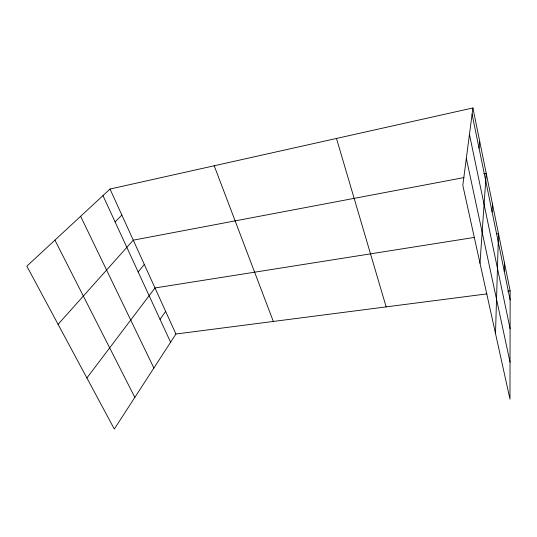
<?xml version="1.0" encoding="UTF-8"?>
<svg xmlns="http://www.w3.org/2000/svg" width="537" height="537" viewBox="0 0 537 537"><rect width="100%" height="100%" fill="white"/><g stroke="black" fill="none" stroke-linecap="round" stroke-linejoin="round"><path stroke-width="0.81" d="M472.916 107.957L510.15 290.886L509.975 399.119L462.807 185.292L472.916 107.957L110.031 189.044L26.85 266.164L114.314 429.043L175.928 334.014L486.945 293.88M504.31 271.514L504.438 262.815M495.503 333.531L498.49 233.602L496.839 233.863M492.107 211.954L492.483 204.087M479.997 263.224L486.227 173.357L483.763 173.827M479.051 148.219L479.716 141.345M160.039 319.367L165.638 311.366M86.893 377.981L154.992 287.953L474.567 237.388M138.17 271.95L144.312 264.459M58.09 324.335L133.27 240.167L464.028 177.566M115.106 221.942L121.852 215.048M507.666 291.208L510.15 290.886M54.922 240.133L134.841 397.387M80.631 216.297L153.877 368.033M102.956 195.602L170.598 342.244M110.031 189.044L175.928 334.014M214.203 165.765L273.333 321.448M336.484 138.445L386.15 306.889M466.324 158.368L510.036 362.173M469.452 134.458L510.09 328.718M472.097 114.26L510.137 299.948"/></g></svg>
